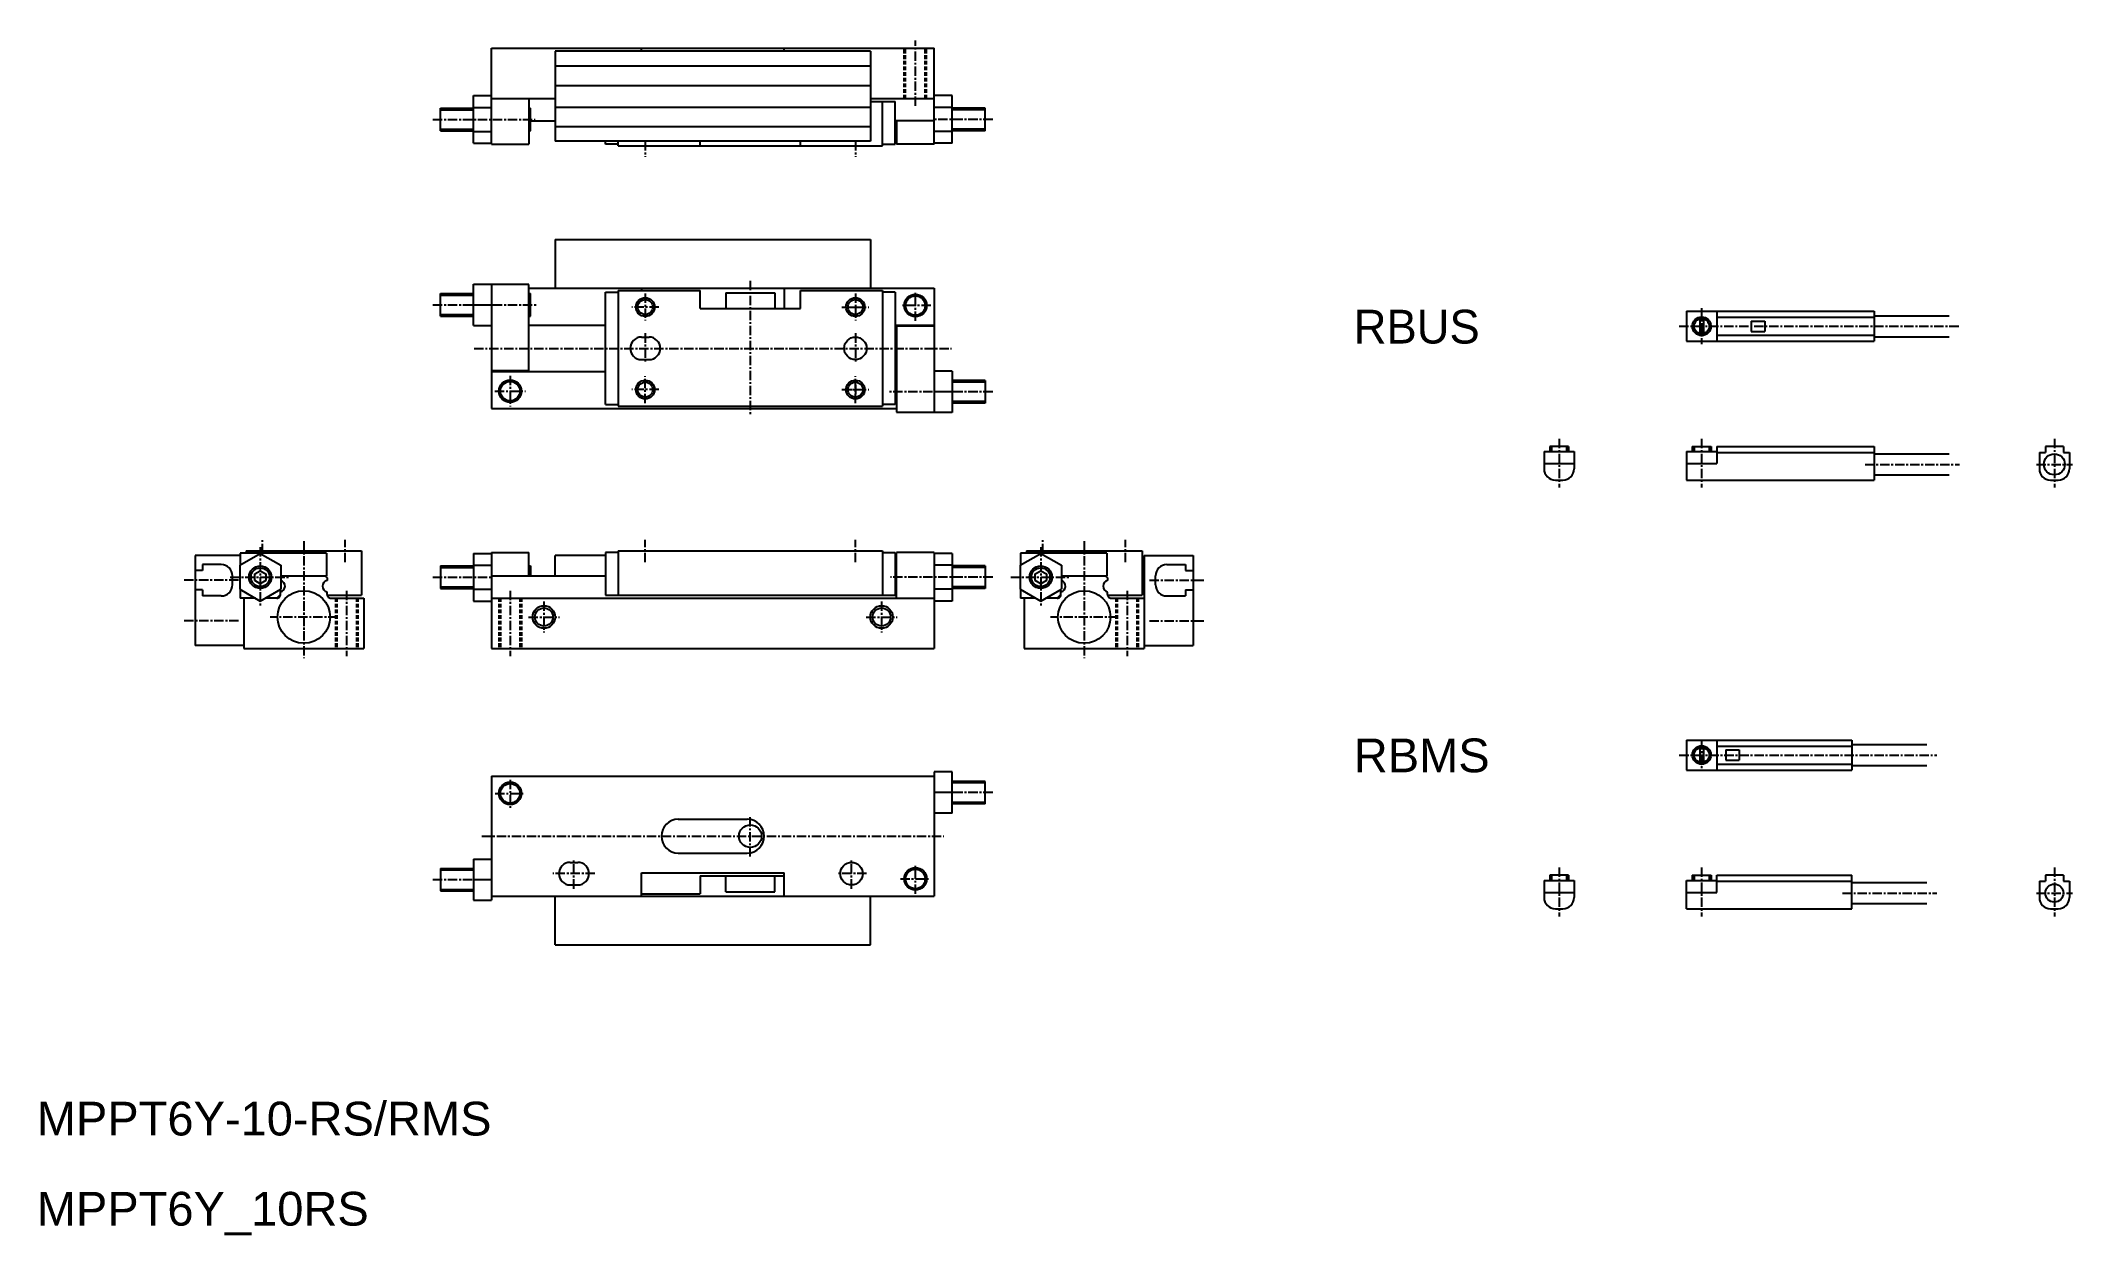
# Model space of a CAD drawing. Extents: x 81 to 352, y 48 to 207.
import ezdxf

# ---------------------------------------------------------------- set-up
doc = ezdxf.new("R2010")
doc.units = 0
doc.linetypes.add('CENTER', pattern=[2, 1.25, -0.25, 0.25, -0.25])
doc.linetypes.add('DASHED', pattern=[0.75, 0.5, -0.25])
doc.layers.get('0').update_dxf_attribs({"linetype": 'CONTINUOUS'})
doc.layers.add('CENTER', color=1, linetype='CENTER')

msp = doc.modelspace()

# ---------------------------------------------------------------- linework, layer by layer
at = {"color": 7, "linetype": 'CONTINUOUS'}
for p, q in [((141.32, 206.08), (200.32, 206.08)), ((141.32, 193.28), (141.32, 206.08)), ((161.32, 205.68), (161.32, 206.08)), ((180.32, 205.68), (180.32, 206.08)), ((200.32, 193.28), (200.32, 206.08)), ((191.82, 205.68), (149.82, 205.68)), ((149.82, 205.68), (149.82, 193.68)), ((191.82, 203.68), (149.82, 203.68)), ((191.82, 205.68), (191.82, 193.68)), ((191.82, 201.08), (149.82, 201.08)), ((134.52, 198.08), (138.92, 198.08)), ((134.52, 195.08), (134.52, 198.08)), ((138.92, 193.41), (138.92, 199.76)), ((138.92, 199.76), (141.32, 199.76)), ((138.92, 198.17), (141.32, 198.17)), ((141.32, 199.38), (149.82, 199.38)), ((146.32, 199.38), (146.32, 193.28)), ((146.32, 198.08), (146.52, 198.08)), ((146.52, 195.08), (146.52, 198.08)), ((191.82, 198.18), (149.82, 198.18)), ((191.82, 199.38), (200.32, 199.38)), ((191.82, 198.98), (195.12, 198.98)), ((193.42, 193.08), (193.42, 198.98)), ((195.12, 193.28), (195.12, 198.98)), ((202.72, 199.76), (200.32, 199.76)), ((202.72, 198.17), (200.32, 198.17)), ((202.72, 193.41), (202.72, 199.76)), ((207.12, 198.08), (202.72, 198.08)), ((207.12, 195.08), (207.12, 198.08)), ((134.52, 195.08), (138.92, 195.08)), ((138.92, 194.99), (141.32, 194.99)), ((146.32, 195.08), (146.52, 195.08)), ((146.52, 196.38), (149.82, 196.38)), ((191.82, 195.58), (149.82, 195.58)), ((200.32, 196.38), (195.12, 196.38)), ((195.32, 195.08), (195.12, 195.08)), ((195.32, 196.38), (195.32, 193.28)), ((202.72, 194.99), (200.32, 194.99)), ((207.12, 195.08), (202.72, 195.08)), ((138.92, 193.41), (141.32, 193.41)), ((141.32, 193.28), (146.32, 193.28)), ((191.82, 193.68), (149.82, 193.68)), ((156.52, 193.28), (156.52, 193.68)), ((158.22, 193.28), (156.52, 193.28)), ((158.22, 193.08), (158.22, 193.68)), ((158.22, 193.08), (193.42, 193.08)), ((169.12, 193.08), (169.12, 193.68)), ((182.52, 193.08), (182.52, 193.68)), ((193.42, 193.28), (195.12, 193.28)), ((200.32, 193.28), (195.32, 193.28)), ((202.72, 193.41), (200.32, 193.41)), ((149.82, 180.58), (191.82, 180.58)), ((149.82, 180.58), (149.82, 174.08)), ((191.82, 180.58), (191.82, 174.08)), ((134.52, 173.38), (138.92, 173.38)), ((134.52, 170.38), (134.52, 173.38)), ((138.92, 169.13), (138.92, 174.63)), ((138.92, 174.63), (141.32, 174.63)), ((141.32, 174.63), (141.32, 158.08)), ((146.32, 174.58), (141.32, 174.58)), ((146.32, 163.08), (146.32, 174.58)), ((146.32, 174.08), (200.32, 174.08)), ((146.32, 173.38), (146.52, 173.38)), ((146.52, 170.38), (146.52, 173.38)), ((156.52, 158.58), (156.52, 173.58)), ((156.52, 173.58), (158.22, 173.58)), ((158.22, 173.78), (158.22, 158.38)), ((158.22, 173.78), (169.12, 173.78)), ((161.32, 174.08), (161.32, 173.78)), ((169.12, 171.38), (169.12, 173.78)), ((172.57, 173.48), (179.07, 173.48)), ((172.57, 173.48), (172.57, 171.38)), ((179.07, 173.48), (179.07, 171.38)), ((180.32, 174.08), (180.32, 171.38)), ((182.52, 173.78), (193.42, 173.78)), ((182.52, 171.38), (182.52, 173.78)), ((193.42, 173.78), (193.42, 158.38)), ((195.12, 173.58), (193.42, 173.58)), ((195.12, 173.58), (195.12, 158.58)), ((200.32, 174.08), (200.32, 157.53)), ((138.92, 171.88), (141.32, 171.88)), ((169.12, 171.38), (182.52, 171.38)), ((300.6, 171.02), (325.6, 171.02)), ((300.6, 171.02), (300.6, 167.02)), ((304.6, 171.02), (304.6, 167.02)), ((325.6, 171.02), (325.6, 167.02)), ((134.52, 170.38), (138.92, 170.38)), ((138.92, 169.13), (141.26, 169.13)), ((146.32, 170.38), (146.52, 170.38)), ((146.32, 169.18), (156.52, 169.18)), ((195.12, 169.18), (200.32, 169.18)), ((195.32, 169.08), (195.32, 157.58)), ((195.32, 169.08), (200.32, 169.08)), ((302.35, 170.24), (302.35, 167.79)), ((302.85, 170.24), (302.85, 167.79)), ((304.6, 170.22), (325.6, 170.22)), ((309.2, 169.72), (311, 169.72)), ((309.2, 169.72), (309.2, 168.32)), ((309.2, 168.32), (311, 168.32)), ((311, 169.72), (311, 168.32)), ((325.6, 170.42), (335.6, 170.42)), ((161.32, 167.58), (162.32, 167.58)), ((300.6, 167.02), (325.6, 167.02)), ((304.6, 167.82), (325.6, 167.82)), ((325.6, 167.62), (335.6, 167.62)), ((146.32, 163.08), (141.32, 163.08)), ((141.32, 162.98), (156.52, 162.98)), ((161.32, 164.58), (162.32, 164.58)), ((202.72, 163.03), (200.38, 163.03)), ((202.72, 163.03), (202.72, 157.53)), ((195.32, 161.78), (195.12, 161.78)), ((202.72, 160.28), (200.32, 160.28)), ((207.12, 161.78), (202.72, 161.78)), ((207.12, 161.78), (207.12, 158.78)), ((141.32, 158.08), (195.32, 158.08)), ((156.52, 158.58), (158.22, 158.58)), ((158.22, 158.38), (193.42, 158.38)), ((195.12, 158.58), (193.42, 158.58)), ((195.32, 158.78), (195.12, 158.78)), ((195.32, 157.58), (200.32, 157.58)), ((202.72, 157.53), (200.32, 157.53)), ((207.12, 158.78), (202.72, 158.78)), ((281.6, 152.32), (285.6, 152.32)), ((281.6, 152.32), (281.6, 150.02)), ((284.85, 153.02), (282.35, 153.02)), ((282.35, 153.02), (282.35, 152.32)), ((282.59, 153.02), (282.59, 152.32)), ((284.61, 153.02), (284.61, 152.32)), ((284.85, 153.02), (284.85, 152.32)), ((285.6, 152.32), (285.6, 150.02)), ((300.6, 152.32), (300.6, 148.52)), ((300.6, 152.32), (304.6, 152.32)), ((301.35, 153.02), (303.85, 153.02)), ((301.35, 153.02), (301.35, 152.32)), ((301.59, 153.02), (301.59, 152.32)), ((303.61, 153.02), (303.61, 152.32)), ((303.85, 153.02), (303.85, 152.32)), ((304.6, 153.02), (325.6, 153.02)), ((304.6, 153.02), (304.6, 150.72)), ((304.6, 152.22), (325.6, 152.22)), ((325.6, 153.02), (325.6, 148.52)), ((325.6, 152.02), (335.6, 152.02)), ((347.6, 152.22), (348.4, 152.22)), ((347.6, 152.22), (347.6, 150.02)), ((350.8, 153.02), (348.4, 153.02)), ((348.4, 153.02), (348.4, 152.22)), ((350.8, 153.02), (350.8, 152.22)), ((350.8, 152.22), (351.6, 152.22)), ((351.6, 152.22), (351.6, 150.02)), ((281.6, 150.72), (285.6, 150.72)), ((300.6, 150.72), (304.6, 150.72)), ((325.6, 149.22), (335.6, 149.22)), ((283.1, 148.52), (284.1, 148.52)), ((300.6, 148.52), (325.6, 148.52)), ((349.1, 148.52), (350.1, 148.52)), ((101.82, 138.48), (101.82, 126.48)), ((107.82, 138.48), (101.82, 138.48)), ((107.77, 137.17), (110.52, 138.76)), ((119.32, 138.78), (107.82, 138.78)), ((107.82, 138.78), (107.82, 137.2)), ((108.62, 139.08), (124.02, 139.08)), ((108.62, 139.08), (108.62, 138.78)), ((110.52, 138.76), (113.27, 137.17)), ((119.32, 138.78), (119.32, 135.78)), ((124.02, 139.08), (124.02, 133.18)), ((138.92, 138.76), (141.32, 138.76)), ((138.92, 138.76), (138.92, 132.41)), ((141.32, 138.88), (146.32, 138.88)), ((141.32, 138.88), (141.32, 126.08)), ((146.32, 135.78), (146.32, 138.88)), ((156.52, 138.48), (149.82, 138.48)), ((149.82, 135.78), (149.82, 138.48)), ((158.22, 138.88), (156.52, 138.88)), ((156.52, 138.88), (156.52, 133.18)), ((158.22, 139.08), (193.42, 139.08)), ((158.22, 139.08), (158.22, 133.18)), ((193.42, 139.08), (193.42, 133.18)), ((193.42, 138.88), (195.12, 138.88)), ((195.12, 138.88), (195.12, 133.18)), ((200.32, 138.88), (195.32, 138.88)), ((195.32, 132.78), (195.32, 138.88)), ((200.32, 138.88), (200.32, 126.08)), ((202.72, 138.76), (200.32, 138.76)), ((202.72, 138.76), (202.72, 132.41)), ((211.77, 137.17), (214.52, 138.76)), ((223.32, 138.78), (211.82, 138.78)), ((211.82, 138.78), (211.82, 137.2)), ((212.62, 139.08), (228.02, 139.08)), ((212.62, 139.08), (212.62, 138.78)), ((214.52, 138.76), (217.27, 137.17)), ((223.32, 138.78), (223.32, 135.78)), ((228.02, 139.08), (228.02, 133.18)), ((228.32, 138.48), (228.32, 126.08)), ((228.32, 138.48), (234.82, 138.48)), ((234.82, 138.48), (234.82, 126.48)), ((102.82, 136.48), (101.82, 136.48)), ((105.32, 137.28), (102.82, 137.28)), ((102.82, 137.28), (102.82, 136.48)), ((106.82, 134.58), (106.82, 135.78)), ((107.77, 137.17), (107.77, 133.99)), ((109.77, 136.01), (110.52, 136.45)), ((109.77, 135.15), (109.77, 136.01)), ((110.52, 136.45), (111.27, 136.01)), ((111.27, 136.01), (111.27, 135.15)), ((113.27, 137.17), (113.27, 133.99)), ((113.27, 135.78), (119.32, 135.78)), ((113.52, 135.78), (113.27, 135.53)), ((119.12, 135.78), (119.42, 135.48)), ((119.42, 135.48), (119.42, 135.15)), ((134.52, 137.08), (138.92, 137.08)), ((134.52, 137.08), (134.52, 134.08)), ((138.92, 137.17), (141.32, 137.17)), ((141.32, 135.78), (156.52, 135.78)), ((146.32, 137.08), (146.52, 137.08)), ((146.52, 137.08), (146.52, 135.78)), ((195.32, 137.08), (195.12, 137.08)), ((202.72, 137.17), (200.32, 137.17)), ((207.12, 137.08), (202.72, 137.08)), ((207.12, 137.08), (207.12, 134.08)), ((211.77, 137.17), (211.77, 133.99)), ((213.77, 136.01), (214.52, 136.45)), ((213.77, 135.15), (213.77, 136.01)), ((214.52, 136.45), (215.27, 136.01)), ((215.27, 136.01), (215.27, 135.15)), ((217.27, 137.17), (217.27, 133.99)), ((217.27, 135.78), (223.32, 135.78)), ((217.52, 135.78), (217.27, 135.53)), ((223.12, 135.78), (223.42, 135.48)), ((223.42, 135.48), (223.42, 135.15)), ((229.82, 134.58), (229.82, 135.78)), ((231.32, 137.28), (233.82, 137.28)), ((233.82, 137.28), (233.82, 136.48)), ((233.82, 136.48), (234.82, 136.48)), ((102.82, 133.88), (101.82, 133.88)), ((102.82, 133.88), (102.82, 133.08)), ((105.32, 133.08), (102.82, 133.08)), ((107.77, 133.99), (110.52, 132.41)), ((107.82, 133.96), (107.82, 132.78)), ((109.87, 132.78), (107.82, 132.78)), ((108.32, 132.78), (108.32, 126.08)), ((110.52, 134.72), (109.77, 135.15)), ((111.27, 135.15), (110.52, 134.72)), ((110.52, 132.41), (113.27, 133.99)), ((112.72, 132.78), (111.17, 132.78)), ((113.22, 133.28), (112.72, 132.78)), ((113.21, 133.18), (113.12, 133.18)), ((113.22, 133.28), (113.22, 133.96)), ((119.42, 133.28), (119.42, 133.61)), ((119.43, 133.18), (124.02, 133.18)), ((119.92, 132.78), (124.32, 132.78)), ((124.32, 132.78), (124.32, 126.08)), ((134.52, 134.08), (138.92, 134.08)), ((138.92, 133.99), (141.32, 133.99)), ((141.32, 132.78), (200.32, 132.78)), ((156.52, 133.18), (195.12, 133.18)), ((195.32, 134.08), (195.12, 134.08)), ((202.72, 133.99), (200.32, 133.99)), ((207.12, 134.08), (202.72, 134.08)), ((211.77, 133.99), (214.52, 132.41)), ((211.82, 133.96), (211.82, 132.78)), ((213.87, 132.78), (211.82, 132.78)), ((212.32, 132.78), (212.32, 126.08)), ((214.52, 134.72), (213.77, 135.15)), ((215.27, 135.15), (214.52, 134.72)), ((214.52, 132.41), (217.27, 133.99)), ((216.72, 132.78), (215.17, 132.78)), ((217.22, 133.28), (216.72, 132.78)), ((217.21, 133.18), (217.12, 133.18)), ((217.22, 133.28), (217.22, 133.96)), ((223.42, 133.28), (223.42, 133.61)), ((223.43, 133.18), (228.02, 133.18)), ((223.92, 132.78), (228.32, 132.78)), ((231.32, 133.08), (233.82, 133.08)), ((233.82, 133.88), (234.82, 133.88)), ((233.82, 133.88), (233.82, 133.08)), ((138.92, 132.41), (141.32, 132.41)), ((202.72, 132.41), (200.32, 132.41)), ((108.32, 126.48), (101.82, 126.48)), ((108.32, 126.08), (124.32, 126.08)), ((141.32, 126.08), (200.32, 126.08)), ((212.32, 126.08), (228.32, 126.08)), ((228.32, 126.48), (234.82, 126.48)), ((300.6, 113.89), (322.6, 113.89)), ((300.6, 113.89), (300.6, 109.89)), ((304.6, 113.89), (304.6, 109.89)), ((322.6, 113.89), (322.6, 109.89)), ((302.35, 113.11), (302.35, 110.67)), ((302.85, 113.11), (302.85, 110.67)), ((304.6, 113.09), (322.6, 113.09)), ((305.8, 112.59), (307.6, 112.59)), ((305.8, 112.59), (305.8, 111.19)), ((305.8, 111.19), (307.6, 111.19)), ((307.6, 112.59), (307.6, 111.19)), ((322.6, 113.29), (332.6, 113.29)), ((141.32, 109.08), (200.32, 109.08)), ((141.32, 109.08), (141.32, 92.53)), ((200.32, 109.63), (200.32, 93.08)), ((202.72, 109.63), (200.32, 109.63)), ((202.72, 104.13), (202.72, 109.63)), ((207.12, 108.38), (202.72, 108.38)), ((207.12, 105.38), (207.12, 108.38)), ((300.6, 109.89), (322.6, 109.89)), ((304.6, 110.69), (322.6, 110.69)), ((322.6, 110.49), (332.6, 110.49)), ((202.72, 106.88), (200.32, 106.88)), ((166.22, 103.33), (175.42, 103.33)), ((202.72, 104.13), (200.32, 104.13)), ((207.12, 105.38), (202.72, 105.38)), ((138.92, 98.03), (138.92, 92.53)), ((138.92, 98.03), (141.32, 98.03)), ((151.82, 97.58), (152.82, 97.58)), ((166.22, 98.83), (175.42, 98.83)), ((134.52, 96.78), (138.92, 96.78)), ((134.52, 96.78), (134.52, 93.78)), ((138.92, 95.28), (141.32, 95.28)), ((161.32, 96.18), (180.32, 96.18)), ((161.32, 93.08), (161.32, 96.18)), ((169.12, 95.78), (180.32, 95.78)), ((169.12, 95.78), (169.12, 93.38)), ((172.57, 93.68), (172.57, 95.78)), ((179.07, 93.68), (179.07, 95.78)), ((180.32, 93.08), (180.32, 96.18)), ((281.6, 95.19), (285.6, 95.19)), ((281.6, 95.19), (281.6, 92.89)), ((282.35, 95.89), (282.35, 95.19)), ((284.85, 95.89), (282.35, 95.89)), ((282.59, 95.89), (282.59, 95.19)), ((284.61, 95.89), (284.61, 95.19)), ((284.85, 95.89), (284.85, 95.19)), ((285.6, 95.19), (285.6, 92.89)), ((300.6, 95.19), (304.6, 95.19)), ((300.6, 91.39), (300.6, 95.19)), ((301.35, 95.89), (301.35, 95.19)), ((301.35, 95.89), (303.85, 95.89)), ((301.59, 95.89), (301.59, 95.19)), ((303.61, 95.89), (303.61, 95.19)), ((303.85, 95.89), (303.85, 95.19)), ((304.6, 93.59), (304.6, 95.89)), ((304.6, 95.89), (322.6, 95.89)), ((304.6, 95.09), (322.6, 95.09)), ((322.6, 91.39), (322.6, 95.89)), ((322.6, 94.89), (332.6, 94.89)), ((347.6, 95.09), (348.4, 95.09)), ((347.6, 95.09), (347.6, 92.89)), ((348.4, 95.89), (348.4, 95.09)), ((350.8, 95.89), (348.4, 95.89)), ((350.8, 95.89), (350.8, 95.09)), ((350.8, 95.09), (351.6, 95.09)), ((351.6, 95.09), (351.6, 92.89)), ((134.52, 93.78), (138.92, 93.78)), ((138.92, 92.53), (141.32, 92.53)), ((141.32, 93.08), (200.32, 93.08)), ((149.82, 86.58), (149.82, 93.08)), ((151.82, 94.58), (152.82, 94.58)), ((161.32, 93.38), (169.12, 93.38)), ((172.57, 93.68), (179.07, 93.68)), ((191.82, 86.58), (191.82, 93.08)), ((281.6, 93.59), (285.6, 93.59)), ((300.6, 93.59), (304.6, 93.59)), ((322.6, 92.09), (332.6, 92.09)), ((283.1, 91.39), (284.1, 91.39)), ((300.6, 91.39), (322.6, 91.39)), ((349.1, 91.39), (350.1, 91.39)), ((149.82, 86.58), (191.82, 86.58))]:
    msp.add_line(p, q, dxfattribs=at)
at = {"color": 3, "linetype": 'DASHED'}
for p, q in [((196.32, 199.38), (196.32, 206.08)), ((196.52, 199.38), (196.52, 206.08)), ((199.12, 199.38), (199.12, 206.08)), ((199.32, 199.38), (199.32, 206.08)), ((120.52, 132.78), (120.52, 126.08)), ((120.72, 132.78), (120.72, 126.08)), ((123.32, 132.78), (123.32, 126.08)), ((123.52, 132.78), (123.52, 126.08)), ((142.32, 132.78), (142.32, 126.08)), ((142.52, 132.78), (142.52, 126.08)), ((145.12, 132.78), (145.12, 126.08)), ((145.32, 132.78), (145.32, 126.08)), ((224.52, 132.78), (224.52, 126.08)), ((224.72, 132.78), (224.72, 126.08)), ((227.32, 132.78), (227.32, 126.08)), ((227.52, 132.78), (227.52, 126.08))]:
    msp.add_line(p, q, dxfattribs=at)
at = {"color": 3, "linetype": 'CONTINUOUS'}
for p, q in [((134.52, 197.88), (138.92, 197.88)), ((146.32, 197.88), (146.52, 197.88)), ((207.12, 197.88), (202.72, 197.88)), ((134.52, 195.28), (138.92, 195.28)), ((146.32, 195.28), (146.52, 195.28)), ((195.32, 195.28), (195.12, 195.28)), ((207.12, 195.28), (202.72, 195.28)), ((134.52, 173.18), (138.92, 173.18)), ((134.52, 170.58), (138.92, 170.58)), ((146.32, 173.18), (146.52, 173.18)), ((146.32, 170.58), (146.52, 170.58)), ((195.32, 161.58), (195.12, 161.58)), ((207.12, 161.58), (202.72, 161.58)), ((195.32, 158.98), (195.12, 158.98)), ((207.12, 158.98), (202.72, 158.98)), ((134.52, 136.88), (138.92, 136.88)), ((146.32, 136.88), (146.52, 136.88)), ((195.32, 136.88), (195.12, 136.88)), ((207.12, 136.88), (202.72, 136.88)), ((134.52, 134.28), (138.92, 134.28)), ((195.32, 134.28), (195.12, 134.28)), ((207.12, 134.28), (202.72, 134.28)), ((207.12, 108.18), (202.72, 108.18)), ((207.12, 105.58), (202.72, 105.58)), ((134.52, 96.58), (138.92, 96.58)), ((134.52, 93.98), (138.92, 93.98))]:
    msp.add_line(p, q, dxfattribs=at)
for centre, radius in [((161.82, 171.58), 1.25), ((189.82, 171.58), 1.25), ((197.82, 171.78), 1.5), ((143.82, 160.38), 1.5), ((161.82, 160.58), 1.25), ((189.82, 160.58), 1.25), ((110.52, 135.58), 1.25), ((214.52, 135.58), 1.25), ((148.32, 130.28), 1.5), ((193.32, 130.28), 1.5), ((143.82, 106.78), 1.3), ((197.82, 95.38), 1.5)]:
    msp.add_circle(centre, radius, dxfattribs=at)
at = {"color": 7, "linetype": 'CONTINUOUS'}
for centre, radius in [((161.82, 171.58), 1), ((189.82, 171.58), 1), ((197.82, 171.78), 1.3), ((302.6, 169.02), 1.25), ((302.6, 169.02), 1.01), ((189.82, 166.08), 1.5), ((143.82, 160.38), 1.3), ((161.82, 160.58), 1), ((189.82, 160.58), 1), ((349.6, 150.62), 1.4), ((110.52, 135.58), 1.5), ((214.52, 135.58), 1.5), ((116.32, 130.28), 3.5), ((220.32, 130.28), 3.5), ((148.32, 130.28), 1.2), ((193.32, 130.28), 1.2), ((302.6, 111.89), 1.25), ((302.6, 111.89), 1.01), ((143.82, 106.78), 1.5), ((175.82, 101.08), 1.5), ((189.32, 96.08), 1.5), ((197.82, 95.38), 1.3), ((349.6, 93.49), 1.2)]:
    msp.add_circle(centre, radius, dxfattribs=at)
for centre, radius, start, end in [((161.32, 166.08), 1.5, 90, 270), ((162.32, 166.08), 1.5, 270, 90), ((283.1, 150.02), 1.5, 180, 270), ((284.1, 150.02), 1.5, 270, 0), ((349.1, 150.02), 1.5, 180, 270), ((350.1, 150.02), 1.5, 270, 0), ((105.32, 135.78), 1.5, 0, 90), ((231.32, 135.78), 1.5, 90, 180), ((105.32, 134.58), 1.5, 270, 0), ((112.72, 133.28), 0.5, 270, 2.3164), ((113.02, 134.38), 0.794, 284.5881, 71.648), ((119.62, 134.38), 0.794, 104.5881, 255.4119), ((119.92, 133.28), 0.5, 177.6836, 270), ((216.72, 133.28), 0.5, 270, 2.3164), ((217.02, 134.38), 0.794, 284.5881, 71.648), ((223.62, 134.38), 0.794, 104.5881, 255.4119), ((223.92, 133.28), 0.5, 177.6836, 270), ((231.32, 134.58), 1.5, 180, 270), ((166.22, 101.08), 2.25, 90, 270), ((175.42, 101.08), 2.25, 270, 90), ((151.82, 96.08), 1.5, 90, 270), ((152.82, 96.08), 1.5, 270, 90), ((283.1, 92.89), 1.5, 180, 270), ((284.1, 92.89), 1.5, 270, 0), ((349.1, 92.89), 1.5, 180, 270), ((350.1, 92.89), 1.5, 270, 0)]:
    msp.add_arc(centre, radius, start, end, dxfattribs=at)
at = {"layer": 'CENTER', "color": 1, "linetype": 'CENTER'}
for p, q in [((197.82, 198.38), (197.82, 207.08)), ((133.52, 196.58), (147.13, 196.58)), ((208.12, 196.58), (200.32, 196.58)), ((161.82, 193.68), (161.82, 191.58)), ((189.82, 193.68), (189.82, 191.58)), ((161.82, 173.38), (161.82, 169.78)), ((175.82, 175.08), (175.82, 157.08)), ((189.82, 173.38), (189.82, 169.78)), ((197.82, 169.73), (197.82, 173.63)), ((133.52, 171.88), (147.42, 171.88)), ((163.62, 171.58), (160.02, 171.58)), ((188.02, 171.58), (191.62, 171.58)), ((189.19, 171.58), (190.44, 171.58)), ((199.87, 171.78), (195.87, 171.78)), ((302.6, 171.42), (302.6, 166.62)), ((161.82, 168.08), (161.82, 164.08)), ((189.82, 168.08), (189.82, 164.08)), ((299.6, 169.02), (336.96, 169.02)), ((139.02, 166.08), (202.62, 166.08)), ((141.77, 160.38), (145.87, 160.38)), ((143.82, 162.43), (143.82, 158.33)), ((143.82, 162.43), (143.82, 158.33)), ((163.62, 160.58), (160.02, 160.58)), ((161.82, 158.78), (161.82, 162.38)), ((188.02, 160.58), (191.62, 160.58)), ((188.19, 160.58), (190.44, 160.58)), ((189.82, 158.78), (189.82, 162.38)), ((189.82, 161.21), (189.82, 159.96)), ((208.12, 160.28), (194.22, 160.28)), ((283.6, 154.02), (283.6, 147.52)), ((302.6, 154.02), (302.6, 147.52)), ((349.6, 154.02), (349.6, 147.52)), ((324.37, 150.62), (336.96, 150.62)), ((347.2, 150.62), (352, 150.62)), ((110.52, 139.58), (110.52, 131.58)), ((110.82, 138.78), (110.82, 140.58)), ((116.32, 140.38), (116.32, 124.78)), ((121.82, 137.58), (121.82, 140.58)), ((161.82, 137.58), (161.82, 140.58)), ((189.82, 137.58), (189.82, 140.58)), ((214.52, 139.58), (214.52, 131.58)), ((214.82, 138.78), (214.82, 140.58)), ((220.32, 140.38), (220.32, 124.78)), ((225.82, 137.58), (225.82, 140.58)), ((106.52, 135.58), (114.52, 135.58)), ((133.52, 135.58), (141.32, 135.58)), ((208.12, 135.58), (194.51, 135.58)), ((210.52, 135.58), (218.52, 135.58)), ((107.6, 135.18), (100.37, 135.18)), ((122.02, 133.78), (122.02, 125.08)), ((143.82, 133.78), (143.82, 125.08)), ((226.02, 133.78), (226.02, 125.08)), ((229.03, 135.18), (236.27, 135.18)), ((120.82, 130.28), (111.82, 130.28)), ((116.32, 132.33), (116.32, 128.23)), ((146.27, 130.28), (150.37, 130.28)), ((148.32, 132.33), (148.32, 128.23)), ((191.27, 130.28), (195.37, 130.28)), ((193.32, 132.33), (193.32, 128.23)), ((224.82, 130.28), (215.82, 130.28)), ((107.63, 129.78), (100.27, 129.78)), ((229.01, 129.78), (236.37, 129.78)), ((302.6, 113.89), (302.6, 109.89)), ((299.62, 111.89), (333.96, 111.89)), ((143.82, 108.58), (143.82, 104.78)), ((141.82, 106.78), (145.82, 106.78)), ((208.12, 106.88), (202.72, 106.88)), ((175.82, 98.36), (175.82, 103.68)), ((140.02, 101.08), (201.62, 101.08)), ((152.32, 94.08), (152.32, 98.08)), ((189.32, 94.08), (189.32, 98.08)), ((133.52, 95.28), (138.92, 95.28)), ((155.12, 96.08), (149.52, 96.08)), ((191.32, 96.08), (187.32, 96.08)), ((195.82, 95.38), (199.82, 95.38)), ((197.82, 93.38), (197.82, 97.38)), ((283.6, 96.89), (283.6, 90.39)), ((302.6, 96.89), (302.6, 90.39)), ((349.6, 96.89), (349.6, 90.39)), ((321.37, 93.49), (333.96, 93.49)), ((347.2, 93.49), (352, 93.49))]:
    msp.add_line(p, q, dxfattribs=at)

# ---------------------------------------------------------------- texts
at = {"color": 7, "linetype": 'CONTINUOUS'}
for s, width, p in [('RBUS', 1.003759, (256.24, 166.72)), ('RBMS', 1.041591, (256.24, 109.59)), ('MPPT6Y-10-RS/RMS', 1.041591, (80.73, 61.19)), ('MPPT6Y_10RS', 1.041591, (80.73, 49.18))]:
    msp.add_text(s, height=4.5, dxfattribs=dict(at, width=width)).set_placement(p)

doc.saveas('drawing.dxf')
